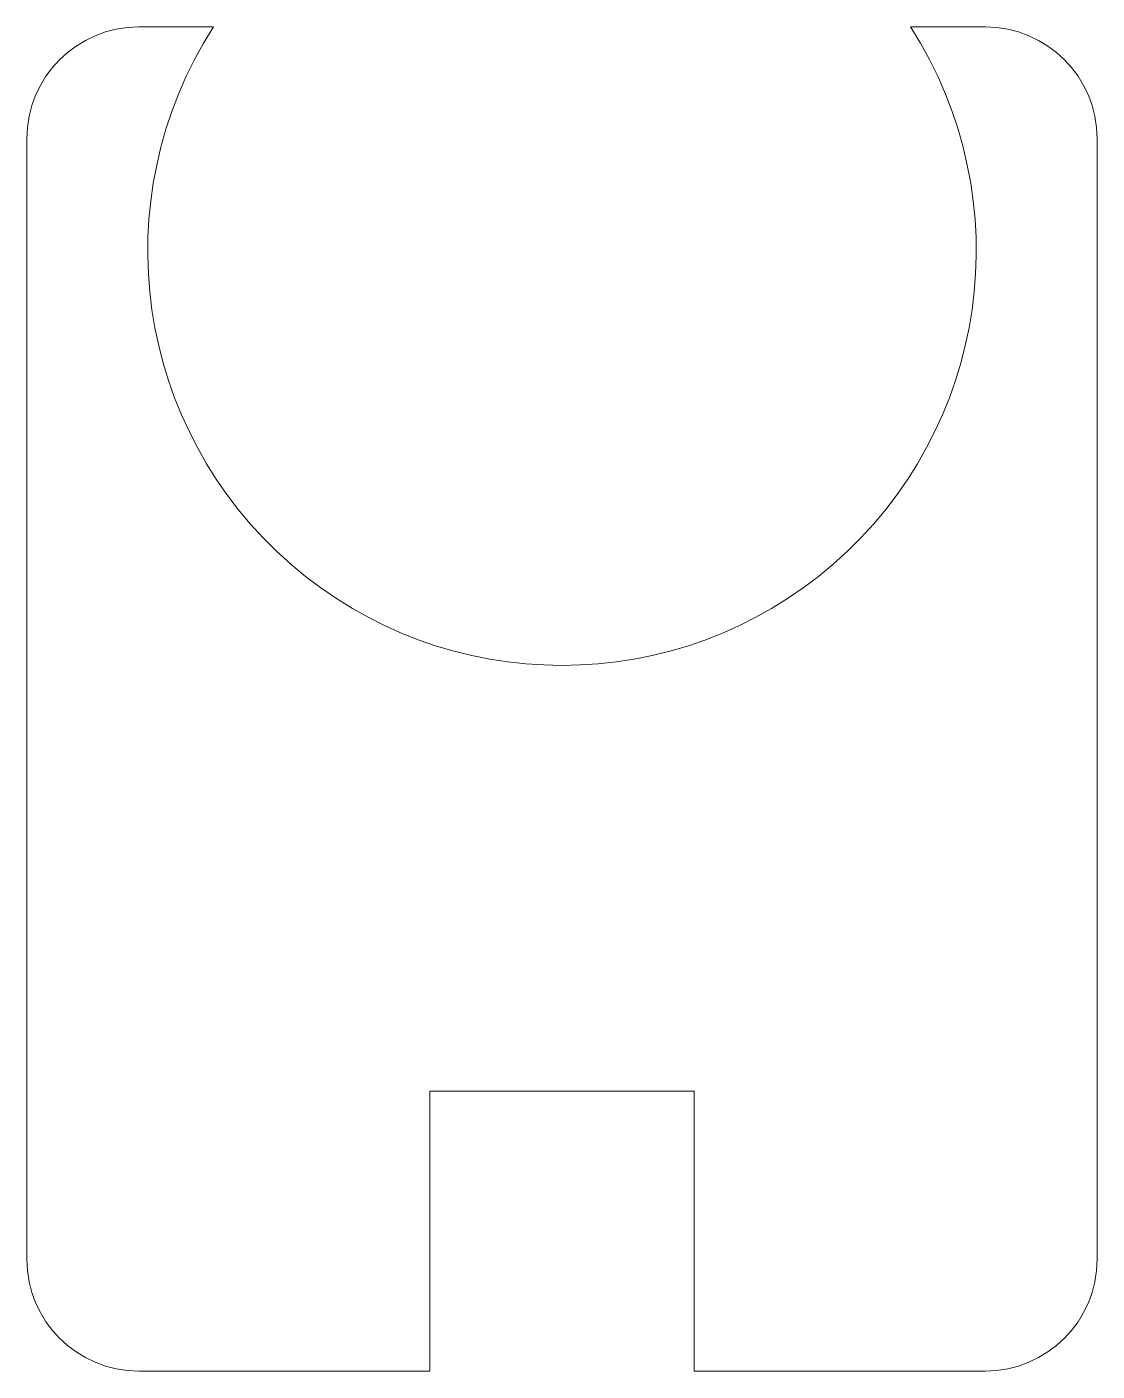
# Model space of a CAD drawing. Header units: inches. Extents: x 0 to 0.478, y 0 to 0.6.
import ezdxf

# ---------------------------------------------------------------- set-up
doc = ezdxf.new("R2010")
doc.units = ezdxf.units.IN
doc.header["$MEASUREMENT"] = 0

msp = doc.modelspace()

# ---------------------------------------------------------------- linework, layer by layer
at = {"color": 7, "linetype": 'Continuous', "lineweight": 15}
for p, q in [((0.08336, 0.6), (0.05, 0.6)), ((0.428, 0.6), (0.39464, 0.6)), ((0, 0.55), (0, 0.05)), ((0.478, 0.05), (0.478, 0.55)), ((0.18, 0.125), (0.298, 0.125)), ((0.18, 0), (0.18, 0.125)), ((0.298, 0.125), (0.298, 0)), ((0.05, 0), (0.18, 0)), ((0.298, 0), (0.428, 0))]:
    msp.add_line(p, q, dxfattribs=at)
for centre, radius, start, end in [((0.239, 0.5), 0.185, 147.27956, 32.72044), ((0.05, 0.55), 0.05, 90, 180), ((0.428, 0.55), 0.05, 0, 90), ((0.05, 0.05), 0.05, 180, 270), ((0.428, 0.05), 0.05, 270, 0)]:
    msp.add_arc(centre, radius, start, end, dxfattribs=at)

doc.saveas('drawing.dxf')
